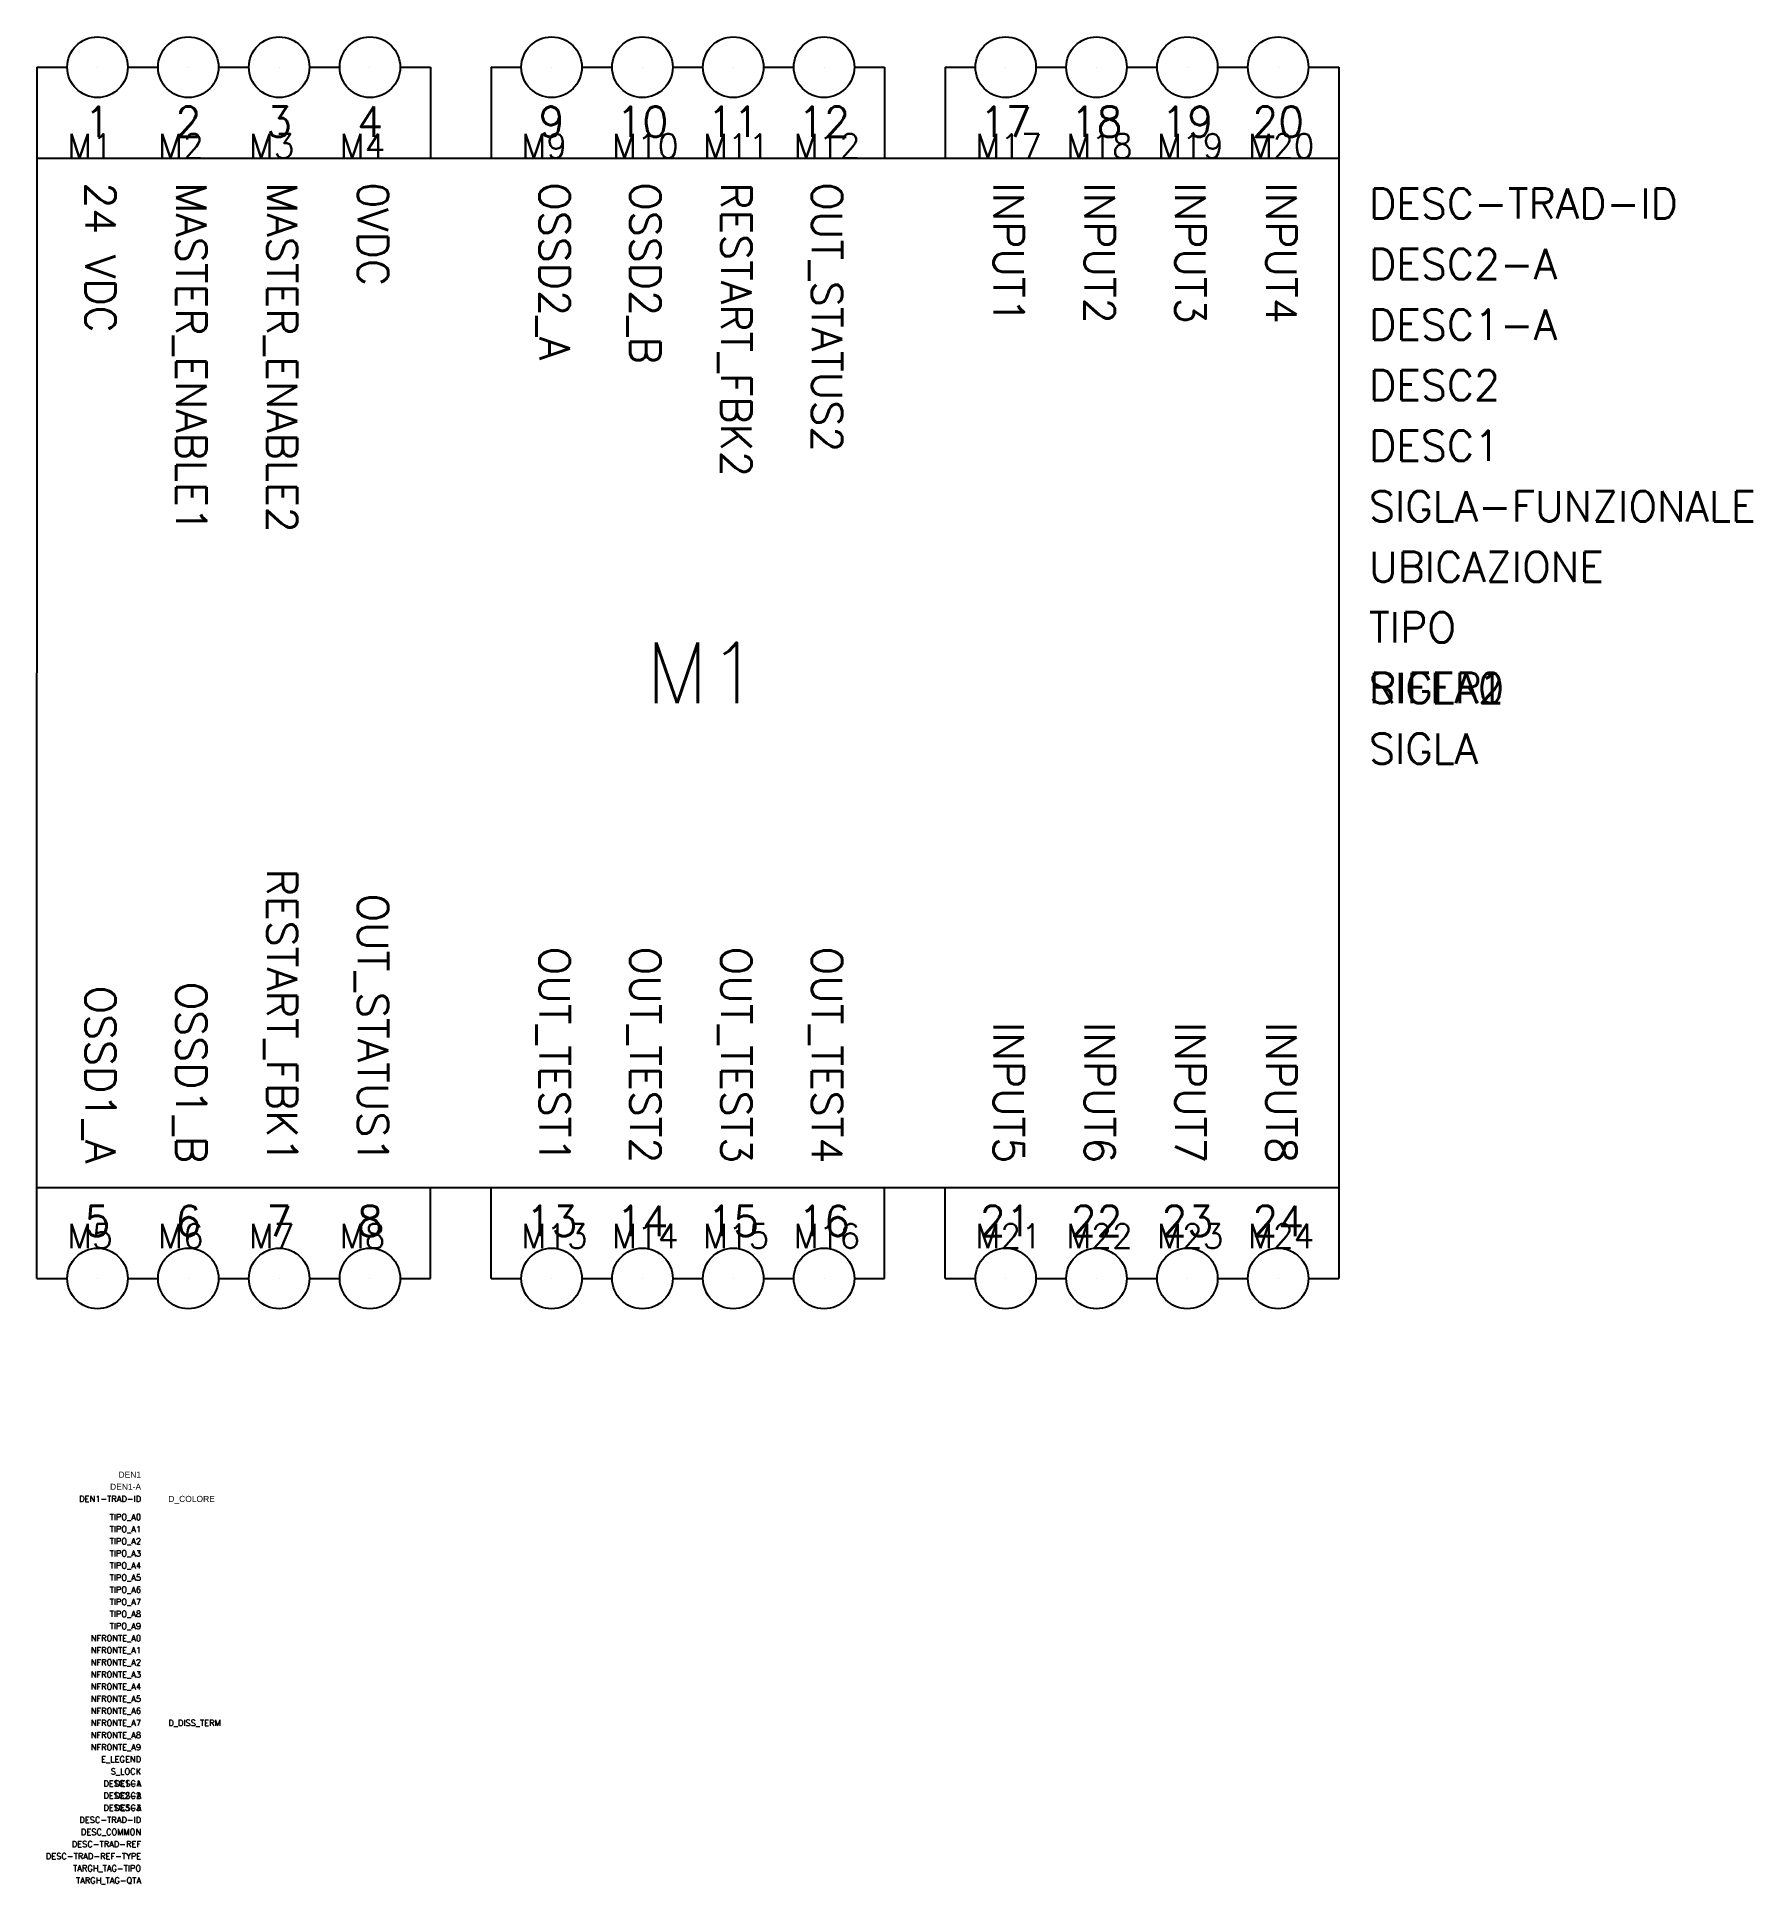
# Model space of a CAD drawing. Extents: x 0 to 142, y -50 to 102.
import ezdxf
from ezdxf.enums import TextEntityAlignment as Align

# ---------------------------------------------------------------- set-up
doc = ezdxf.new("R2010")
doc.units = 0
doc.header["$LTSCALE"] = 4
doc.layers.get('0').update_dxf_attribs({"linetype": 'CONTINUOUS'})
doc.styles.add('E_Comp-Data', font='arial.ttf')
doc.styles.add('E_Default-Att', font='romans.shx')
doc.styles.add('E_Desc', font='arial.ttf')
doc.styles.add('E_Lang-ID', font='romans.shx')
doc.styles.get("Standard").update_dxf_attribs({"font": 'romans.shx'})

msp = doc.modelspace()

# ---------------------------------------------------------------- linework, layer by layer
for p, q in [((0, 100), (0, 50)), ((0, 100), (2.5, 100)), ((0, 100), (0, 50)), ((7.5, 100), (10, 100)), ((15, 100), (17.5, 100)), ((22.5, 100), (25, 100)), ((30, 100), (32.5, 100)), ((32.5, 100), (32.5, 92.5)), ((37.5, 100), (40, 100)), ((37.5, 100), (37.5, 92.5)), ((45, 100), (47.5, 100)), ((52.5, 100), (55, 100)), ((60, 100), (62.5, 100)), ((67.5, 100), (70, 100)), ((70, 100), (70, 92.5)), ((75, 100), (77.5, 100)), ((75, 100), (75, 92.5)), ((82.5, 100), (85, 100)), ((90, 100), (92.5, 100)), ((97.5, 100), (100, 100)), ((105, 100), (107.5, 100)), ((107.5, 100), (107.5, 0)), ((0, 92.5), (107.5, 92.5)), ((0, 0), (0, 50)), ((0, 0), (0, 50)), ((0, 7.5), (107.5, 7.5)), ((32.5, 0), (32.5, 7.5)), ((37.5, 0), (37.5, 7.5)), ((70, 0), (70, 7.5)), ((75, 0), (75, 7.5)), ((0, 0), (2.5, 0)), ((7.5, 0), (10, 0)), ((15, 0), (17.5, 0)), ((22.5, 0), (25, 0)), ((30, 0), (32.5, 0)), ((37.5, 0), (40, 0)), ((45, 0), (47.5, 0)), ((52.5, 0), (55, 0)), ((60, 0), (62.5, 0)), ((67.5, 0), (70, 0)), ((75, 0), (77.5, 0)), ((82.5, 0), (85, 0)), ((90, 0), (92.5, 0)), ((97.5, 0), (100, 0)), ((105, 0), (107.5, 0))]:
    msp.add_line(p, q)
for centre in [(5, 100), (12.5, 100), (20, 100), (27.5, 100), (42.5, 100), (50, 100), (57.5, 100), (65, 100), (80, 100), (87.5, 100), (95, 100), (102.5, 100), (5, 0), (12.5, 0), (20, 0), (27.5, 0), (42.5, 0), (50, 0), (57.5, 0), (65, 0), (80, 0), (87.5, 0), (95, 0), (102.5, 0)]:
    msp.add_circle(centre, 2.5)

# ---------------------------------------------------------------- texts
at = {"attachment_point": 5}
for s, width, insert, char_height in [('1', 5, (5, 95.5), 2.5), ('2', 5, (12.5, 95.5), 2.5), ('3', 5, (20, 95.5), 2.5), ('4', 5, (27.5, 95.5), 2.5), ('9', 5, (42.5, 95.5), 2.5), ('10', 5, (50, 95.5), 2.5), ('11', 5, (57.5, 95.5), 2.5), ('12', 5, (65, 95.5), 2.5), ('17', 5, (80, 95.5), 2.5), ('18', 5, (87.5, 95.5), 2.5), ('19', 5, (95, 95.5), 2.5), ('20', 5, (102.5, 95.5), 2.5), ('M1', 17.5, (55, 50), 5), ('5', 5, (5, 4.75), 2.5), ('6', 5, (12.5, 4.75), 2.5), ('7', 5, (20, 4.75), 2.5), ('8', 5, (27.5, 4.75), 2.5), ('13', 5, (42.5, 4.75), 2.5), ('14', 5, (50, 4.75), 2.5), ('15', 5, (57.5, 4.75), 2.5), ('16', 5, (65, 4.75), 2.5), ('21', 5, (80, 4.75), 2.5), ('22', 5, (87.5, 4.75), 2.5), ('23', 5, (95, 4.75), 2.5), ('24', 5, (102.5, 4.75), 2.5)]:
    msp.add_mtext_dynamic_manual_height_columns(s, width=width, gutter_width=1, heights=[0], dxfattribs=dict(at, insert=insert, char_height=char_height))
at = {"char_height": 2.5, "rotation": 270}
for s, insert, attachment_point in [('24 VDC', (6.5, 90.5), 1), ('MASTER_ENABLE1', (14, 90.5), 1), ('MASTER_ENABLE2', (21.5, 90.5), 1), ('0VDC', (29, 90.5), 1), ('OSSD2_A', (44, 90.5), 1), ('OSSD2_B', (51.5, 90.5), 1), ('RESTART_FBK2', (59, 90.5), 1), ('OUT_STATUS2', (66.5, 90.5), 1), ('INPUT1', (81.5, 90.5), 1), ('INPUT2', (89, 90.5), 1), ('INPUT3', (96.5, 90.5), 1), ('INPUT4', (104, 90.5), 1), ('RESTART_FBK1', (21.5, 9.5), 3), ('OUT_STATUS1', (29, 9.5), 3), ('OUT_TEST1', (44, 9.5), 3), ('OUT_TEST2', (51.5, 9.5), 3), ('OUT_TEST3', (59, 9.5), 3), ('OUT_TEST4', (66.5, 9.5), 3), ('OSSD1_A', (6.5, 9.5), 3), ('OSSD1_B', (14, 9.5), 3), ('INPUT5', (81.5, 9.5), 3), ('INPUT6', (89, 9.5), 3), ('INPUT7', (96.5, 9.5), 3), ('INPUT8', (104, 9.5), 3)]:
    msp.add_mtext_dynamic_manual_height_columns(s, width=32.5, gutter_width=1, heights=[0], dxfattribs=dict(at, insert=insert, attachment_point=attachment_point))
at = {"flags": 9}
for tag, p, s, height in [('F1', (5, 100), '', 0.00001), ('F2', (12.5, 100), '', 0.00001), ('F3', (20, 100), '', 0.00001), ('F4', (27.5, 100), '', 0.00001), ('F9', (42.5, 100), '', 0.00001), ('F10', (50, 100), '', 0.00001), ('F11', (57.5, 100), '', 0.00001), ('F12', (65, 100), '', 0.00001), ('F17', (80, 100), '', 0.00001), ('F18', (87.5, 100), '', 0.00001), ('F19', (95, 100), '', 0.00001), ('F20', (102.5, 100), '', 0.00001), ('TIPOSIG', (0, 0), '3', 0.00000001), ('POSIZIONE', (0, 0), '', 0.00000001), ('P-TABELLA', (0, 0), '', 0.00000001), ('T-TABELLA', (0, 0), '', 0.00000001), ('H-TABELLA', (0, 0), '', 0.00000001), ('CODICE', (0, 0), '1xNNN', 0.00000001), ('NOTE1', (0, 0), '', 0.00000001), ('NOTE2', (0, 0), '', 0.00000001), ('F5', (5, 0), '', 0.00001), ('F6', (12.5, 0), '', 0.00001), ('F7', (20, 0), '', 0.00001), ('F8', (27.5, 0), '', 0.00001), ('F13', (42.5, 0), '', 0.00001), ('F14', (50, 0), '', 0.00001), ('F15', (57.5, 0), '', 0.00001), ('F16', (65, 0), '', 0.00001), ('F21', (80, 0), '', 0.00001), ('F22', (87.5, 0), '', 0.00001), ('F23', (95, 0), '', 0.00001), ('F24', (102.5, 0), '', 0.00001)]:
    msp.add_attdef(tag, p, s, height=height, dxfattribs=at)
at = {"color": 4, "flags": 8}
for tag, p in [('M1', (2.5, 92.5)), ('M2', (10, 92.5)), ('M3', (17.5, 92.5)), ('M4', (25, 92.5)), ('M9', (40, 92.5)), ('M10', (47.5, 92.5)), ('M11', (55, 92.5)), ('M12', (62.5, 92.5)), ('M17', (77.5, 92.5)), ('M18', (85, 92.5)), ('M19', (92.5, 92.5)), ('M20', (100, 92.5)), ('M5', (2.5, 2.5)), ('M6', (10, 2.5)), ('M7', (17.5, 2.5)), ('M8', (25, 2.5)), ('M13', (40, 2.5)), ('M14', (47.5, 2.5)), ('M15', (55, 2.5)), ('M16', (62.5, 2.5)), ('M21', (77.5, 2.5)), ('M22', (85, 2.5)), ('M23', (92.5, 2.5)), ('M24', (100, 2.5))]:
    msp.add_attdef(tag, p, '', height=2, dxfattribs=at)
at = {"color": 3}
for tag, p, s, flags in [('DESC-TRAD-ID', (110, 87.5), '', 8), ('DESC2-A', (110, 82.5), '', 8), ('DESC1-A', (110, 77.5), '', 8), ('DESC2', (110, 72.5), '', 8), ('DESC1', (110, 67.5), '', 8), ('SIGLA-FUNZIONALE', (110, 62.5), '', 9), ('UBICAZIONE', (110, 57.5), '', 8), ('TIPO', (110, 52.5), '', 9), ('SIGLA0', (110, 47.5), '', 9), ('SIGLA1', (110, 47.5), '', 9), ('SIGLA2', (110, 47.5), '', 9), ('RIFER', (110, 47.5), 'RIFER ?', 8), ('SIGLA', (110, 42.5), 'SIGLA ?', 8)]:
    msp.add_attdef(tag, p, s, height=2.5, dxfattribs=dict(at, flags=flags))
at = {"color": 3, "flags": 9}
for tag, text, style, p in [('DEN1', '', 'E_Desc', (8.6, -16.45)), ('DEN1-A', '', 'E_Desc', (8.6, -17.45)), ('TIPO_A0', '', 'E_Default-Att', (8.6, -19.95)), ('TIPO_A1', '', 'E_Default-Att', (8.6, -20.95)), ('TIPO_A2', '', 'E_Default-Att', (8.6, -21.95)), ('TIPO_A3', '', 'E_Default-Att', (8.6, -22.95)), ('TIPO_A4', '', 'E_Default-Att', (8.6, -23.95)), ('TIPO_A5', '', 'E_Default-Att', (8.6, -24.95)), ('TIPO_A6', '', 'E_Default-Att', (8.6, -25.95)), ('TIPO_A7', '', 'E_Default-Att', (8.6, -26.95)), ('TIPO_A8', '', 'E_Default-Att', (8.6, -27.95)), ('TIPO_A9', '', 'E_Default-Att', (8.6, -28.95)), ('NFRONTE_A0', '', 'E_Default-Att', (8.6, -29.95)), ('NFRONTE_A1', '', 'E_Default-Att', (8.6, -30.95)), ('NFRONTE_A2', '', 'E_Default-Att', (8.6, -31.95)), ('NFRONTE_A3', '', 'E_Default-Att', (8.6, -32.95)), ('NFRONTE_A4', '', 'E_Default-Att', (8.6, -33.95)), ('NFRONTE_A5', '', 'E_Default-Att', (8.6, -34.95)), ('NFRONTE_A6', '', 'E_Default-Att', (8.6, -35.95)), ('NFRONTE_A7', '', 'E_Default-Att', (8.6, -36.95)), ('NFRONTE_A8', '', 'E_Default-Att', (8.6, -37.95)), ('NFRONTE_A9', '', 'E_Default-Att', (8.6, -38.95)), ('E_LEGEND', '', 'E_Default-Att', (8.6, -39.95)), ('S_LOCK', '', 'E_Default-Att', (8.6, -40.95)), ('DESC1-A', '', 'E_Default-Att', (8.6, -41.95)), ('DESC2-A', '', 'E_Default-Att', (8.6, -42.95)), ('DESC1', '', 'E_Default-Att', (8.6, -41.95)), ('DESC2', '', 'E_Default-Att', (8.6, -42.95)), ('DESC3-A', '', 'E_Default-Att', (8.6, -43.95)), ('DESC3', '', 'E_Default-Att', (8.6, -43.95)), ('DESC_COMMON', '', 'E_Default-Att', (8.6, -45.95)), ('DESC-TRAD-REF', '', 'E_Default-Att', (8.6, -46.95)), ('DESC-TRAD-REF-TYPE', 'P', 'E_Default-Att', (8.6, -47.95)), ('TARGH_TAG-TIPO', '', 'E_Default-Att', (8.6, -48.95)), ('TARGH_TAG-QTA', '', 'E_Default-Att', (8.6, -49.95))]:
    msp.add_attdef(tag, text=text, height=0.5, dxfattribs=dict(at, style=style)).set_placement(p, align=Align.RIGHT)
at = {"color": 2, "flags": 9}
for tag, style, p in [('DEN1-TRAD-ID', 'E_Lang-ID', (8.6, -18.45)), ('DESC-TRAD-ID', 'E_Default-Att', (8.6, -44.95))]:
    msp.add_attdef(tag, text='E_None', height=0.5, dxfattribs=dict(at, style=style)).set_placement(p, align=Align.RIGHT)
at = {"color": 3, "flags": 9}
for tag, p, style in [('D_COLORE', (10.85, -18.45), 'E_Comp-Data'), ('D_DISS_TERM', (10.85, -36.95), 'E_Default-Att')]:
    msp.add_attdef(tag, p, '', height=0.5, dxfattribs=dict(at, style=style))

doc.saveas('drawing.dxf')
